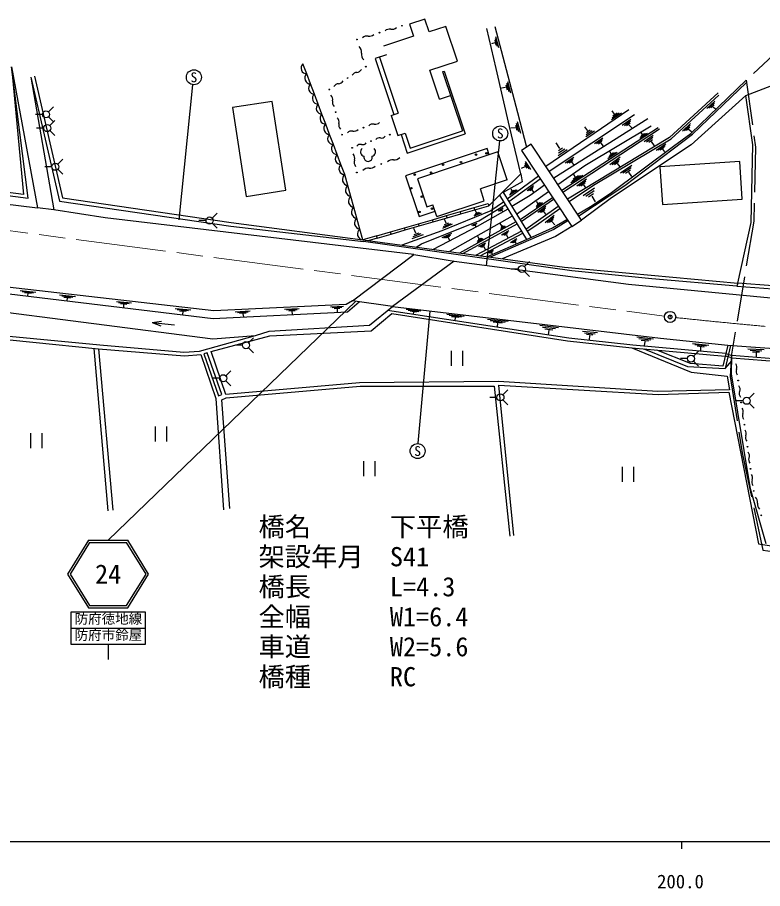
# Model space of a CAD drawing. Units: millimetres, scale not verified. Extents: x 40000 to 680000, y 20000 to 380000.
# Drawn here: x 179484 to 278785, y 198715 to 314854 of the extents above; entities that cross this region are included whole.
import ezdxf
from ezdxf.enums import TextEntityAlignment as Align

# ---------------------------------------------------------------- set-up
doc = ezdxf.new("R2010")
doc.units = ezdxf.units.MM
doc.header["$LTSCALE"] = 1000
doc.header["$PDMODE"] = 32
doc.header["$PDSIZE"] = 500
doc.linetypes.add('CHAIN', pattern=[18.5, 12, -1.5, 3.5, -1.5])
doc.linetypes.add('DASHED', pattern=[7.5, 6, -1.5])
for name, color, linetype, lineweight in [('M-BGD', 7, 'Continuous', 25), ('M-BGD-EXST', 7, 'Continuous', 25), ('M-BMK', 2, 'CHAIN', 13), ('M-BMK-SRVR', 3, 'Continuous', 25), ('M-STR-HTXT', 7, 'Continuous', 13), ('M-STR-STR1', 1, 'Continuous', 25), ('M-STR-STRC', 7, 'Continuous', 25), ('M-TTL-BAND', 7, 'Continuous', 25)]:
    doc.layers.add(name, color=color, linetype=linetype, lineweight=lineweight)
doc.layers.add('M-OTRS', color=6, linetype='Continuous')
doc.styles.add('ＭＳ ゴシック', font='')
doc.styles.get('ＭＳ ゴシック').set_extended_font_data('MS Gothic')

msp = doc.modelspace()

# ---------------------------------------------------------------- linework, layer by layer
at = {"layer": 'M-BGD', "linetype": 'DASHED'}
for p, q in [((298430, 326810), (276589, 306486)), ((275351, 279045), (280145, 278653)), ((280164, 279083), (275504, 279406)), ((274683, 269462), (273802, 269712)), ((273886, 270064), (274688, 269792))]:
    msp.add_line(p, q, dxfattribs=at)
at = {"layer": 'M-BGD'}
for p, q in [((233782, 314627), (231747, 313950)), ((231747, 313950), (232276, 312358)), ((234348, 312924), (233782, 314627)), ((236576, 313665), (234348, 312924)), ((238118, 309031), (236576, 313665)), ((232276, 312358), (228270, 311025)), ((243088, 311464), (242681, 311337)), ((243083, 311804), (243255, 311175)), ((243148, 312052), (243434, 311003)), ((243212, 312300), (243614, 310831)), ((228656, 309867), (227174, 309374)), ((227174, 309374), (229657, 301909)), ((227719, 309555), (230202, 302090)), ((234444, 307809), (238118, 309031)), ((178685, 308261), (182139, 289459)), ((218046, 307330), (217540, 308674)), ((235720, 303971), (234444, 307809)), ((218552, 305986), (218046, 307330)), ((236153, 307623), (236369, 307700)), ((236153, 307623), (238781, 299723)), ((236369, 307700), (239154, 299328)), ((219058, 304642), (218552, 305986)), ((244544, 305500), (244008, 305430)), ((244565, 305846), (244737, 305182)), ((244669, 306089), (244955, 304982)), ((244772, 306331), (245173, 304782)), ((219564, 303299), (219058, 304642)), ((235720, 303971), (237204, 304464)), ((213433, 303661), (208146, 302839)), ((215273, 291823), (213433, 303661)), ((220070, 301955), (219564, 303299)), ((271361, 302691), (272407, 303682)), ((271619, 302745), (272366, 303453)), ((271877, 302798), (272325, 303223)), ((183618, 302258), (184285, 302925)), ((208146, 302839), (209986, 291002)), ((229280, 301783), (230202, 302090)), ((260981, 302534), (249902, 295002)), ((259980, 302102), (258631, 301188)), ((259047, 301979), (258724, 302398)), ((259690, 302097), (258727, 301444)), ((259401, 302092), (258823, 301700)), ((272174, 302952), (272536, 302660)), ((182813, 301925), (181871, 301925)), ((183618, 301591), (184285, 300925)), ((183790, 300428), (184457, 301095)), ((220575, 300611), (220070, 301955)), ((229280, 301783), (230175, 299094)), ((246077, 301000), (246504, 299418)), ((250337, 294345), (261734, 301899)), ((263492, 301318), (250956, 293410)), ((260088, 300473), (261240, 301303)), ((260373, 300455), (261195, 301048)), ((182986, 300095), (182043, 300095)), ((183790, 299762), (184457, 299095)), ((221081, 299267), (220575, 300611)), ((231833, 297412), (238781, 299723)), ((245824, 300157), (245242, 300091)), ((245849, 300509), (246032, 299831)), ((245963, 300755), (246268, 299624)), ((264883, 300147), (252033, 291782)), ((252178, 291563), (265031, 299999)), ((255492, 299742), (255111, 300280)), ((256370, 299709), (255224, 298914)), ((256092, 299757), (255273, 299189)), ((255814, 299805), (255322, 299464)), ((260658, 300437), (261151, 300793)), ((260984, 300524), (261385, 300069)), ((268107, 299677), (269161, 300723)), ((268369, 299735), (269122, 300482)), ((268631, 299792), (269083, 300240)), ((268931, 299955), (269302, 299648)), ((221587, 297923), (221081, 299267)), ((230175, 299094), (231164, 299423)), ((230619, 299242), (231444, 296763)), ((231164, 299423), (231833, 297412)), ((231444, 296763), (239154, 299328)), ((256394, 298046), (257506, 298817)), ((256650, 298029), (257444, 298579)), ((263450, 299368), (262427, 298725)), ((263247, 299352), (262517, 298893)), ((262788, 299250), (262599, 299504)), ((263045, 299337), (262606, 299061)), ((263024, 298335), (264210, 299152)), ((263316, 298285), (264163, 298869)), ((263609, 298235), (264117, 298586)), ((222093, 296580), (221587, 297923)), ((242089, 297375), (231189, 293714)), ((242366, 296549), (242089, 297375)), ((247942, 297964), (246641, 297103)), ((254653, 287824), (247942, 297964)), ((251756, 297392), (251257, 298121)), ((252111, 297417), (251601, 297076)), ((256906, 298012), (257382, 298342)), ((257209, 298092), (257531, 297669)), ((263945, 298299), (264354, 297744)), ((264595, 297178), (265915, 298005)), ((264862, 297189), (265804, 297780)), ((265128, 297200), (265693, 297555)), ((222599, 295236), (222093, 296580)), ((243507, 296932), (232795, 293334)), ((244765, 293188), (243507, 296932)), ((246641, 297103), (253352, 286963)), ((252751, 297207), (251561, 296411)), ((252431, 297312), (251581, 296744)), ((252472, 295468), (253638, 296238)), ((259427, 296833), (258157, 295983)), ((259184, 296810), (258277, 296203)), ((258940, 296787), (258396, 296423)), ((258627, 296670), (258421, 296998)), ((258446, 295251), (259790, 296253)), ((265463, 297306), (265722, 296949)), ((184868, 295281), (185534, 295947)), ((223105, 293892), (222599, 295236)), ((247052, 295211), (247367, 294749)), ((247098, 295429), (247623, 294659)), ((247143, 295646), (247879, 294569)), ((252732, 295469), (253565, 296019)), ((252992, 295470), (253492, 295800)), ((253304, 295562), (253614, 295199)), ((258745, 295258), (259705, 295973)), ((259045, 295264), (259620, 295693)), ((259404, 295387), (259762, 294931)), ((259848, 294151), (261378, 295142)), ((275742, 295627), (265096, 294917)), ((276075, 290628), (275742, 295627)), ((184063, 294947), (183120, 294947)), ((184868, 294614), (185534, 293947)), ((223504, 292441), (223105, 293892)), ((247109, 294937), (246608, 294724)), ((253860, 293570), (253636, 293921)), ((260182, 294126), (261275, 294834)), ((260516, 294101), (261171, 294526)), ((260921, 294203), (261305, 293648)), ((265096, 294917), (265429, 289918)), ((231189, 293714), (233003, 288314)), ((232795, 293334), (234053, 289589)), ((244765, 293188), (241177, 291983)), ((248906, 293681), (244749, 290647)), ((244962, 290305), (249135, 293335)), ((254832, 293791), (253246, 292788)), ((254538, 293753), (253405, 293036)), ((254244, 293715), (253565, 293285)), ((254027, 292405), (255331, 293347)), ((254297, 292415), (255228, 293087)), ((254566, 292424), (255125, 292828)), ((209986, 291002), (215273, 291823)), ((223904, 290990), (223504, 292441)), ((241703, 290417), (241177, 291983)), ((244163, 291590), (247913, 285557)), ((246080, 291829), (245062, 291166)), ((245887, 291808), (245160, 291335)), ((245694, 291787), (245258, 291504)), ((245445, 291695), (245287, 291942)), ((245997, 288640), (250243, 291660)), ((247410, 291795), (248274, 292452)), ((247602, 291797), (248219, 292266)), ((247795, 291799), (248165, 292080)), ((248026, 291878), (248255, 291572)), ((254860, 291093), (256398, 292139)), ((254901, 292543), (255179, 292126)), ((255223, 291021), (256321, 291769)), ((224303, 289539), (223904, 290990)), ((235383, 288294), (241703, 290417)), ((243706, 291138), (247322, 285257)), ((250807, 290807), (246482, 287859)), ((246600, 287669), (250924, 290631)), ((255586, 290950), (256245, 291398)), ((256010, 291027), (256487, 290291)), ((265429, 289918), (276075, 290628)), ((224702, 288087), (224303, 289539)), ((234053, 289589), (234857, 289859)), ((235383, 288294), (234857, 289859)), ((238509, 288966), (240368, 289506)), ((238593, 288678), (240452, 289218)), ((240368, 289506), (242226, 290046)), ((240452, 289218), (240368, 289506)), ((240452, 289218), (242310, 289758)), ((242226, 290046), (242310, 289758)), ((243546, 289072), (244201, 289476)), ((243692, 289078), (244159, 289367)), ((243837, 289085), (244118, 289258)), ((247257, 286611), (251560, 289671)), ((249474, 290148), (248620, 289524)), ((248869, 290050), (248646, 290317)), ((249285, 290139), (248675, 289693)), ((249096, 290130), (248730, 289863)), ((248846, 288913), (249911, 289680)), ((249080, 288910), (249840, 289459)), ((249313, 288908), (249770, 289237)), ((205426, 288114), (206092, 288780)), ((225101, 286636), (224702, 288087)), ((233003, 288314), (235136, 289031)), ((233018, 287057), (236735, 288137)), ((234793, 287885), (236651, 288426)), ((236651, 288426), (238509, 288966)), ((236735, 288137), (236651, 288426)), ((236735, 288137), (238593, 288678)), ((245411, 288365), (237055, 283626)), ((238593, 288678), (238509, 288966)), ((241305, 288771), (240287, 288369)), ((241113, 288805), (240386, 288518)), ((240922, 288840), (240486, 288667)), ((240673, 288815), (240519, 289121)), ((244012, 289137), (244185, 288966)), ((249595, 288998), (249866, 288624)), ((249831, 287530), (251011, 288509)), ((250111, 287534), (250954, 288233)), ((204621, 287780), (203678, 287780)), ((205426, 287447), (206092, 286780)), ((231076, 286805), (232934, 287345)), ((231160, 286517), (233018, 287057)), ((232934, 287345), (234793, 287885)), ((233018, 287057), (232934, 287345)), ((234876, 287597), (234793, 287885)), ((237434, 287283), (236109, 286710)), ((237182, 287358), (236235, 286949)), ((236930, 287433), (236362, 287187)), ((236604, 287415), (236394, 287937)), ((245892, 287582), (238397, 283445)), ((246059, 287311), (238874, 283381)), ((240018, 287144), (240759, 287410)), ((240152, 287125), (240681, 287315)), ((240286, 287106), (240603, 287220)), ((240463, 287125), (240556, 286935)), ((244033, 287048), (243828, 287376)), ((244539, 286975), (243856, 286598)), ((244380, 287020), (243892, 286750)), ((244220, 287064), (243928, 286902)), ((250392, 287538), (250898, 287958)), ((250720, 287658), (251093, 287205)), ((253352, 286963), (254653, 287824)), ((225501, 285185), (225101, 286636)), ((227359, 285725), (225501, 285185)), ((227359, 285725), (229217, 286265)), ((227443, 285437), (227359, 285725)), ((227443, 285437), (229301, 285977)), ((229217, 286265), (231076, 286805)), ((229301, 285977), (229217, 286265)), ((229301, 285977), (231160, 286517)), ((231160, 286517), (231076, 286805)), ((233560, 285891), (232059, 285318)), ((233259, 285997), (232187, 285588)), ((232578, 286106), (232289, 286733)), ((232958, 286103), (232315, 285858)), ((236080, 285520), (237385, 286079)), ((236322, 285488), (237254, 285888)), ((246654, 286343), (240629, 283144)), ((241143, 283074), (246817, 286078)), ((243989, 285888), (244978, 286436)), ((244190, 285852), (244896, 286244)), ((244391, 285817), (244815, 286052)), ((244643, 285859), (244842, 285480)), ((227443, 285437), (226235, 285086)), ((236563, 285457), (237122, 285696)), ((236880, 285502), (237064, 285132)), ((241560, 285341), (240734, 284862)), ((241388, 285367), (240798, 285024)), ((241003, 285352), (240823, 285664)), ((241216, 285392), (240862, 285187)), ((240992, 284318), (241891, 284821)), ((241191, 284275), (241833, 284634)), ((245185, 284858), (246052, 285384)), ((245361, 284861), (245980, 285237)), ((245537, 284865), (245909, 285090)), ((245758, 284930), (245933, 284691)), ((241390, 284232), (241775, 284448)), ((241629, 284264), (241863, 283882)), ((242187, 283456), (242933, 283834)), ((242329, 283453), (242861, 283723)), ((242470, 283450), (242790, 283612)), ((242653, 283493), (242768, 283304)), ((247043, 281640), (247710, 282307)), ((246239, 281307), (245296, 281307)), ((247043, 280973), (247710, 280307)), ((275504, 279406), (275351, 279045)), ((179843, 278439), (181933, 278213)), ((180131, 278312), (181624, 278151)), ((180420, 278185), (181315, 278088)), ((180861, 278073), (180827, 277757)), ((185096, 277866), (187201, 277658)), ((185384, 277720), (186887, 277572)), ((185671, 277574), (186573, 277485)), ((186113, 277452), (186069, 277064)), ((192674, 276989), (194671, 276792)), ((192947, 276844), (194374, 276704)), ((193220, 276699), (194076, 276615)), ((193640, 276579), (193599, 276189)), ((200505, 276043), (202579, 275860)), ((200790, 275897), (202272, 275766)), ((201076, 275750), (201965, 275672)), ((201513, 275631), (201477, 275229)), ((208486, 275618), (210491, 275755)), ((208791, 275512), (210224, 275609)), ((209097, 275405), (209957, 275464)), ((209539, 275350), (209603, 274929)), ((215058, 275975), (217031, 276062)), ((215348, 275865), (216758, 275927)), ((215639, 275754), (216485, 275792)), ((216068, 275691), (216097, 275281)), ((221190, 276272), (222935, 276364)), ((221448, 276166), (222694, 276231)), ((221706, 276059), (222454, 276099)), ((222086, 275999), (222115, 275601)), ((231267, 275975), (233261, 275723)), ((231548, 275849), (232972, 275668)), ((231829, 275722), (232684, 275614)), ((232254, 275608), (232242, 275307)), ((236718, 275309), (239007, 275027)), ((197447, 274170), (198670, 274350)), ((197447, 274170), (198611, 273753)), ((197447, 274170), (200432, 273875)), ((237028, 275153), (238663, 274951)), ((237338, 274996), (238319, 274875)), ((237818, 274858), (237761, 274470)), ((242118, 274620), (244879, 274340)), ((242498, 274436), (244470, 274236)), ((242878, 274253), (244061, 274133)), ((243459, 274097), (243411, 273618)), ((249113, 273809), (251573, 273510)), ((249443, 273582), (251200, 273368)), ((249772, 273355), (250826, 273227)), ((250285, 273168), (250213, 272554)), ((254806, 273036), (256774, 272846)), ((255069, 272825), (256475, 272689)), ((255332, 272614), (256176, 272533)), ((255742, 272450), (255682, 271837)), ((262011, 272257), (264239, 271994)), ((262310, 272044), (263902, 271857)), ((262609, 271831), (263564, 271719)), ((191585, 249058), (189722, 270715)), ((261359, 270811), (273802, 269712)), ((263074, 271658), (263011, 271074)), ((269453, 271405), (271636, 271180)), ((269761, 271231), (271321, 271070)), ((270070, 271057), (271005, 270960)), ((270535, 270913), (270523, 270439)), ((274522, 271133), (273786, 268068)), ((276841, 270660), (279007, 270576)), ((274683, 269462), (303614, 267170)), ((277151, 270476), (278698, 270416)), ((277461, 270292), (278389, 270256)), ((277925, 270160), (277927, 269587)), ((273786, 268068), (274676, 269079))]:
    msp.add_line(p, q, dxfattribs=at)
for points in [[(243120, 313635), (246128, 302174), (247310, 297546)], [(242310, 289758), (246583, 293983), (245071, 300297), (243304, 308054), (242059, 313372)], [(145149, 295463), (180895, 290763), (178685, 308261), (180301, 291260), (145184, 295786)], [(181290, 306889), (184319, 289216), (182139, 289459)], [(181290, 306889), (185081, 290370), (207906, 287037), (225601, 284962)], [(181778, 307001), (185492, 290816), (207971, 287533), (225501, 285185)], [(276570, 304453), (284295, 307406), (292888, 305820), (326600, 293871)], [(254125, 288621), (255854, 289652), (258469, 291390), (266897, 297683), (269207, 299387), (276589, 306486)], [(254279, 288387), (260414, 292448), (269429, 299293), (276637, 306172)], [(225501, 285185), (252398, 281556), (275504, 279406), (277246, 287503), (277476, 297869), (276570, 304453)], [(272869, 304807), (266370, 298857), (252796, 290629)], [(252992, 290332), (256232, 292512), (266618, 298679), (272954, 304505)], [(276570, 304453), (269271, 297848), (258643, 290815), (254653, 287824)], [(251512, 292569), (255104, 295114), (263928, 300393)], [(123585, 298234), (127125, 296255), (144815, 294058), (182139, 289459)], [(246583, 293983), (246728, 292936), (244206, 291519)], [(249703, 292477), (247826, 291121), (245374, 289641)], [(232314, 283265), (191168, 288158), (184319, 289216)], [(244275, 290212), (242580, 289080), (236040, 286411), (230728, 284480)], [(232605, 284226), (233320, 284668), (240986, 287721), (244473, 289891)], [(244840, 289294), (240757, 286977), (234896, 283917)], [(247424, 286343), (248591, 287102), (251754, 289377)], [(242058, 282951), (247322, 285257), (250782, 286786), (252716, 287924)], [(252844, 287730), (250946, 286560), (242496, 282892)], [(253352, 286963), (251179, 285636), (244079, 282678)], [(275351, 279045), (264044, 279982), (253387, 281071), (225601, 284962)], [(237702, 282362), (260938, 279292), (286354, 276869), (304659, 275731), (323955, 274892)], [(173214, 279498), (172741, 272911), (173778, 276115), (174307, 278497), (205572, 274696), (223470, 275626), (225031, 276940)], [(224132, 277063), (223309, 276581), (205640, 275725), (176580, 279077)], [(173773, 276101), (205506, 271995), (211225, 272459), (213051, 273014), (226394, 273820), (229474, 276333)], [(273886, 270064), (261506, 271152), (252973, 272112), (228820, 275800)], [(229474, 276333), (265188, 272107), (274146, 271160), (304281, 268982), (303835, 264958), (303583, 267486), (274688, 269792)], [(171184, 253375), (171584, 259059), (172453, 265494), (172753, 272467), (190282, 270657), (192188, 249150)], [(172741, 272911), (190444, 271219), (201639, 270211), (203768, 270344), (211225, 272459)], [(190282, 270657), (201762, 269729), (203937, 269903), (205913, 264043), (206963, 249211)], [(262979, 270668), (268761, 268308), (273786, 268068)], [(274146, 271160), (273484, 268373), (269166, 268723), (264695, 270516)], [(279261, 244662), (277159, 251998), (274648, 267346), (274688, 269792)], [(207781, 249381), (206720, 263859), (207296, 264139), (225156, 265708), (243027, 265704), (245097, 245707)], [(245652, 245776), (243652, 265834), (264873, 264570), (274299, 264908), (278256, 244660), (293614, 242269), (323312, 241184)]]:
    msp.add_lwpolyline(points, dxfattribs=at)
at = {"layer": 'M-BGD', "linetype": 'DASHED'}
msp.add_lwpolyline([(276589, 306486), (277844, 297578), (277610, 287673), (274648, 269965), (274480, 266987), (276074, 256793), (278811, 243830), (294207, 241718), (294105, 231002)], dxfattribs=at)
at = {"layer": 'M-BGD'}
for points in [[(261359, 270811), (269275, 267555), (274068, 267009), (274392, 265189), (264826, 264966), (243603, 266324), (225068, 266117), (207273, 264579), (205310, 270324), (213100, 272388), (226646, 273087), (229383, 275378), (252778, 271729)], [(204330, 270003), (206267, 264427), (206704, 264598), (204763, 270149)]]:
    msp.add_lwpolyline(points, close=True, dxfattribs=at)
for centre, radius in [((230729, 313747), 50), ((227729, 312823), 50), ((224729, 311899), 50), ((225927, 308294), 50), ((223491, 306771), 50), ((221055, 305248), 50), ((183285, 301925), 471), ((221898, 302236), 50), ((183457, 300095), 471), ((225601, 300161), 50), ((222741, 299225), 50), ((229124, 299225), 50), ((224090, 297481), 50), ((226607, 298353), 50), ((240588, 296559), 100), ((241996, 296726), 100), ((184534, 294947), 471), ((227979, 295312), 50), ((236212, 295209), 100), ((238593, 295561), 100), ((224706, 294167), 50), ((232436, 293893), 100), ((234611, 294157), 100), ((231984, 292082), 100), ((233367, 290951), 100), ((234725, 289354), 100), ((205092, 287780), 471), ((233065, 288927), 100), ((246710, 281307), 471), ((275525, 266459), 50), ((275941, 263513), 50), ((276357, 260566), 50), ((276773, 257620), 50), ((277189, 254673), 50), ((277604, 251727), 50), ((278618, 248477), 50)]:
    msp.add_circle(centre, radius, dxfattribs=at)
for centre, radius, start, end in [((226392, 313164), 820, 258.53091, 315.72061), ((229066, 312482), 820, 78.53302, 135.71989), ((229392, 314089), 820, 258.53062, 315.72046), ((226066, 311557), 820, 78.53273, 135.71975), ((224156, 310207), 1177, 354.5931, 42.16612), ((226500, 309985), 1177, 174.59103, 222.16667), ((218041, 308095), 765, 130.92063, 270.34008), ((224698, 308227), 695, 270.89737, 333.13792), ((218547, 306752), 765, 130.92065, 270.34052), ((224720, 306838), 695, 90.89952, 153.13712), ((219053, 305408), 765, 130.92065, 270.33977), ((222284, 305315), 695, 90.89737, 153.13792), ((222262, 306704), 695, 270.8958, 333.13949), ((219559, 304064), 765, 130.92165, 270.33951), ((220683, 303926), 814, 346.94029, 44.33624), ((220065, 302720), 765, 130.92063, 270.34082), ((222269, 303558), 814, 166.93764, 224.33889), ((220571, 301377), 765, 130.92065, 270.33977), ((221526, 300914), 814, 346.93764, 44.33889), ((227185, 301371), 758, 258.34784, 317.89162), ((221077, 300033), 765, 130.92065, 270.34052), ((223112, 300546), 814, 166.94029, 224.33624), ((224018, 298951), 758, 78.3484, 137.89058), ((224324, 300435), 758, 258.35092, 317.88999), ((226878, 299887), 758, 78.34784, 137.89162), ((221583, 298689), 765, 130.92065, 270.33977), ((227716, 298203), 604, 75.67715, 142.5361), ((228015, 299374), 604, 255.67858, 322.53629), ((222089, 297345), 765, 130.92163, 270.33981), ((225199, 297331), 604, 75.67961, 142.53526), ((225498, 298502), 604, 255.67858, 322.53629), ((222595, 296001), 765, 130.92065, 270.34052), ((223497, 296085), 938, 343.82965, 37.23883), ((229731, 296867), 989, 263.30243, 315.26917), ((223100, 294658), 765, 130.92065, 270.33977), ((225298, 295563), 938, 163.8317, 217.23837), ((226458, 295722), 989, 263.3029, 315.26746), ((229500, 294902), 990, 83.30527, 135.2659), ((223610, 293250), 816, 128.18245, 262.58481), ((226227, 293757), 990, 83.30527, 135.2659), ((224009, 291799), 816, 128.18148, 262.58504), ((224408, 290348), 816, 128.18245, 262.58481), ((224807, 288897), 816, 128.18186, 262.58446), ((225207, 287446), 816, 128.18278, 262.58374), ((225606, 285995), 816, 128.18245, 262.58481), ((274629, 268211), 742, 337.93781, 38.13288), ((276004, 267654), 742, 157.93997, 218.13245), ((275045, 265265), 742, 337.94105, 38.12963), ((276420, 264708), 742, 157.94045, 218.13176), ((275461, 262318), 742, 337.93997, 38.13245), ((276836, 261761), 742, 157.94065, 218.13003), ((275877, 259372), 742, 337.94045, 38.13176), ((277252, 258814), 742, 157.93773, 218.13317), ((276293, 256425), 742, 337.94058, 38.13032), ((277668, 255868), 742, 157.94045, 218.13176), ((276709, 253479), 742, 337.94005, 38.13216), ((278084, 252921), 742, 157.94058, 218.13032), ((277168, 250253), 955, 350.87913, 43.77703), ((279055, 249950), 955, 170.87867, 223.7779)]:
    msp.add_arc(centre, radius, start, end, dxfattribs=at)
at = {"layer": 'M-BGD-EXST'}
for p, q in [((201030, 287866), (202866, 305882)), ((242008, 281744), (243774, 298390)), ((234465, 275695), (232836, 258102)), ((210275, 271494), (210942, 272160)), ((209471, 271160), (208528, 271160)), ((210275, 270827), (210942, 270160)), ((237284, 270397), (237284, 268397)), ((238784, 270397), (238784, 268397)), ((269578, 269698), (270245, 270364)), ((268774, 269364), (267831, 269364)), ((269578, 269031), (270245, 268364)), ((207236, 267086), (207903, 267752)), ((206431, 266752), (205489, 266752)), ((207236, 266419), (207903, 265752)), ((244187, 264538), (244854, 265204)), ((243382, 264204), (242440, 264204)), ((244187, 263871), (244854, 263204)), ((276200, 263744), (275257, 263744)), ((277004, 264078), (277671, 264744)), ((277004, 263411), (277671, 262744)), ((197861, 260331), (197861, 258331)), ((199361, 260331), (199361, 258331)), ((181226, 259449), (181226, 257449)), ((182726, 259449), (182726, 257449)), ((225623, 255688), (225623, 253688)), ((227123, 255688), (227123, 253688)), ((260071, 254945), (260071, 252945)), ((261571, 254945), (261571, 252945))]:
    msp.add_line(p, q, dxfattribs=at)
for centre, radius in [((202997, 306873), 1000), ((243821, 299389), 1000), ((209942, 271160), 471), ((269245, 269364), 471), ((206903, 266752), 471), ((243854, 264204), 471), ((276671, 263744), 471), ((232816, 257043), 1000)]:
    msp.add_circle(centre, radius, dxfattribs=at)
for centre, radius, start, end in [((225784, 296925), 576, 130.6006, 257.47189), ((226634, 296925), 576, 282.52967, 49.39784), ((226209, 296229), 566, 166.31445, 13.68555)]:
    msp.add_arc(centre, radius, start, end, dxfattribs=at)
at = {"layer": 'M-BMK'}
msp.add_line((168975, 287639), (265718, 275017), dxfattribs=at)
msp.add_arc((341125, 965547), 694651, 263.89159, 271.95314, dxfattribs=at)
at = {"layer": 'M-BMK-SRVR'}
msp.add_circle((266461, 274920), 750, dxfattribs=at)
at = {"layer": 'M-OTRS'}
msp.add_point((266461, 274920), dxfattribs=at)
at = {"layer": 'M-STR-STR1'}
msp.add_lwpolyline([(224132, 277063), (232314, 283265), (237702, 282362), (229474, 276333)], close=True, dxfattribs=at)
at = {"layer": 'M-STR-STRC'}
for p, q in [((224594, 277012), (191571, 245144)), ((188935, 245144), (186171, 240644)), ((188935, 245144), (194207, 245144)), ((196971, 240644), (194207, 245144)), ((189103, 244844), (186523, 240644)), ((189103, 244844), (194039, 244844)), ((196619, 240644), (194039, 244844)), ((186171, 240644), (188935, 236144)), ((186523, 240644), (189103, 236444)), ((194039, 236444), (196619, 240644)), ((194207, 236144), (196971, 240644)), ((188935, 236144), (194207, 236144)), ((189103, 236444), (194039, 236444)), ((186646, 231255), (186646, 235589)), ((186646, 235589), (196495, 235589)), ((196495, 235589), (196495, 231255)), ((186646, 233422), (196495, 233422)), ((196495, 231255), (186646, 231255)), ((191571, 231255), (191571, 229255))]:
    msp.add_line(p, q, dxfattribs=at)
at = {"layer": 'M-TTL-BAND'}
for p, q in [((40000, 205000), (579000, 205000)), ((268000, 205000), (268000, 204000))]:
    msp.add_line(p, q, dxfattribs=at)

# ---------------------------------------------------------------- texts
at = {"layer": 'M-BGD-EXST', "style": 'ＭＳ ゴシック'}
for p in [(202997, 306873), (243821, 299389), (232816, 257043)]:
    msp.add_text('S', height=1320, dxfattribs=at).set_placement(p, align=Align.MIDDLE_CENTER)
at = {"layer": 'M-STR-HTXT', "style": 'ＭＳ ゴシック'}
for s, p in [('橋名\u3000\u3000\u3000下平橋', (211616, 248245)), ('架設年月\u3000S41', (211616, 244245)), ('橋長\u3000\u3000\u3000L=4.3', (211616, 240245)), ('全幅\u3000\u3000\u3000W1=6.4', (211616, 236245)), ('車道\u3000\u3000\u3000W2=5.6', (211616, 232245)), ('橋種\u3000\u3000\u3000RC', (211616, 228245))]:
    msp.add_text(s, height=2566, dxfattribs=at).set_placement(p, align=Align.TOP_LEFT)
at = {"layer": 'M-STR-STRC', "style": 'ＭＳ ゴシック'}
msp.add_text('24', height=2566, dxfattribs=at).set_placement((191571, 240644), align=Align.MIDDLE_CENTER)
for s, p in [('防府徳地線', (191612, 233627)), ('防府市鈴屋', (191612, 231460))]:
    msp.add_text(s, height=1320, dxfattribs=at).set_placement(p, align=Align.BOTTOM_CENTER)
at = {"layer": 'M-TTL-BAND', "style": 'ＭＳ ゴシック'}
msp.add_text('200.0', height=1833, dxfattribs=at).set_placement((267844, 198195), align=Align.BOTTOM_CENTER)

doc.saveas('drawing.dxf')
